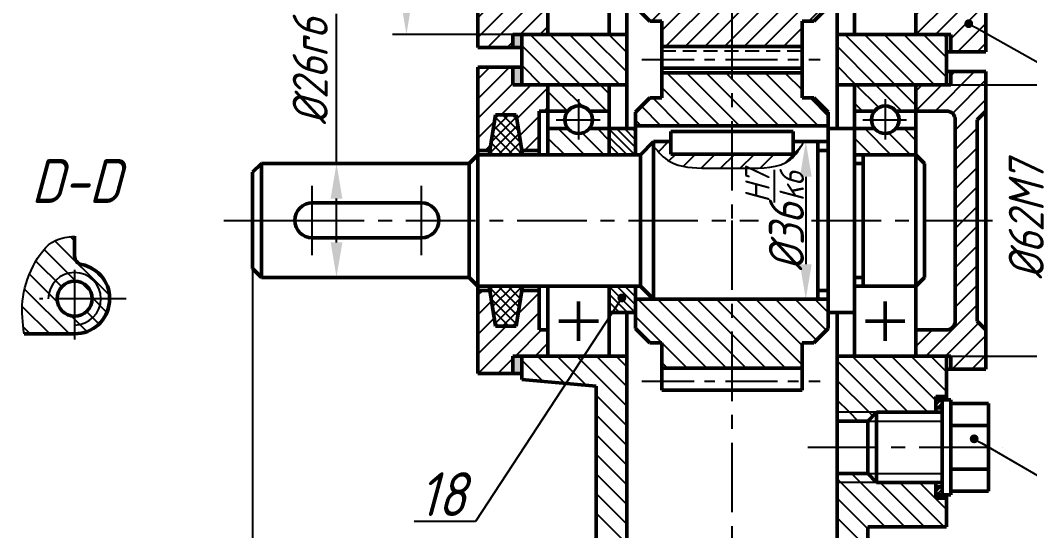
# Model space of a CAD drawing. Header units: millimetres. Extents: x 0 to 322, y 0 to 226.
# Drawn here: x 138.6 to 253.8, y 91.8 to 150.2 of the extents above; entities that cross this region are included whole.
import ezdxf

# ---------------------------------------------------------------- set-up
doc = ezdxf.new("R2010")
doc.units = ezdxf.units.MM
doc.header["$LTSCALE"] = 0.25
doc.linetypes.add('CENTER', pattern=[50.8, 31.75, -6.35, 6.35, -6.35])
doc.linetypes.add('HIDDEN', pattern=[9.525, 6.35, -3.175])
for name, color, linetype in [('点画线层', 7, 'CENTER'), ('细实线层', 7, 'Continuous'), ('虚线层', 7, 'HIDDEN')]:
    doc.layers.add(name, color=color, linetype=linetype)
doc.layers.add('粗实线层', color=7, linetype='Continuous', lineweight=50)
doc.styles.get("Standard").update_dxf_attribs({"font": 'gbeitc.shx', "height": 4, "bigfont": 'gbcbig.shx'})
doc.dimstyles.new('ISO-25', dxfattribs={"dimtxt": 4, "dimasz": 4, "dimexe": 1.6, "dimexo": 0, "dimgap": 1, "dimtad": 1, "dimlfac": 2, "dimdsep": 46, "dimtxsty": 'Standard', "dimcen": 0, "dimclrd": 256, "dimclre": 256, "dimclrt": 256, "dimadec": 0, "dimazin": 2, "dimtfac": 1, "dimtmove": 0, "dimatfit": 3, "dimfxl": 0, "dimlwd": -1, "dimlwe": -1, "dimarcsym": 0})
pattern_1 = [(135, (-123.6937, -15.9117), (-1.122532, -1.122532), [])]
pattern_2 = [(45, (-123.6937, -15.9117), (-1.122532, 1.122532), [])]

# ---------------------------------------------------------------- blocks, each defined once
blk = doc.blocks.new('*D8')
at = {"layer": 'Defpoints', "color": 0, "transparency": 16777216}
for p in [(182.66, 186.42), (190.83, 186.42), (194.83, 148.53)]:
    blk.add_point(p, dxfattribs=at)
at = {"layer": '细实线层', "transparency": 16777216}
for p, q in [((182.66, 152.53), (182.66, 172.95)), ((194.83, 148.53), (181.06, 148.53))]:
    blk.add_line(p, q, dxfattribs=at)
blk.add_solid([(181.99, 152.53), (183.33, 152.53), (182.66, 148.53)], dxfattribs=at)
at = {"layer": '细实线层', "transparency": 16777216, "insert": (179.89, 167.47), "char_height": 4, "attachment_point": 5, "rotation": 90}
blk.add_mtext('%%C62{\\H0.7x;\\SH7/f7;}', dxfattribs=at)
blk = doc.blocks.new('*D9')
at = {"layer": 'Defpoints', "color": 0, "transparency": 16777216}
for p in [(171.19, 133.78), (171.19, 120.78), (174.68, 120.78)]:
    blk.add_point(p, dxfattribs=at)
at = {"layer": '细实线层', "transparency": 16777216}
for p, q in [((174.68, 133.78), (174.68, 150.87)), ((171.19, 133.78), (176.28, 133.78)), ((174.68, 124.78), (174.68, 129.78)), ((171.19, 120.78), (176.28, 120.78))]:
    blk.add_line(p, q, dxfattribs=at)
for points in [[(174.01, 129.78), (175.35, 129.78), (174.68, 133.78)], [(174.01, 124.78), (175.35, 124.78), (174.68, 120.78)]]:
    blk.add_solid(points, dxfattribs=at)
at = {"layer": '细实线层', "transparency": 16777216, "insert": (171.68, 144.32), "char_height": 4, "attachment_point": 5, "rotation": 90}
blk.add_mtext('%%C26r6', dxfattribs=at)
blk = doc.blocks.new('*D10')
at = {"layer": 'Defpoints', "color": 0, "transparency": 16777216}
for p in [(230.2, 136.28), (228.26, 118.28), (230.2, 118.28)]:
    blk.add_point(p, dxfattribs=at)
at = {"layer": '细实线层', "transparency": 16777216}
for p, q in [((228.26, 132.28), (228.26, 122.28)), ((230.2, 118.28), (226.66, 118.28))]:
    blk.add_line(p, q, dxfattribs=at)
for points in [[(227.59, 132.28), (228.93, 132.28), (228.26, 136.28)], [(227.59, 122.28), (228.93, 122.28), (228.26, 118.28)]]:
    blk.add_solid(points, dxfattribs=at)
at = {"layer": '细实线层', "transparency": 16777216, "insert": (224.69, 127.28), "char_height": 4, "attachment_point": 5, "rotation": 90}
blk.add_mtext('%%C36{\\H0.7x;\\SH7/k6;}', dxfattribs=at)
blk = doc.blocks.new('*D11')
at = {"layer": 'Defpoints', "color": 0, "transparency": 16777216}
for p in [(244.33, 142.78), (256.43, 142.78), (244.33, 111.78)]:
    blk.add_point(p, dxfattribs=at)
at = {"layer": '细实线层', "transparency": 16777216}
for p, q in [((244.33, 142.78), (258.03, 142.78)), ((256.43, 115.78), (256.43, 138.78)), ((244.33, 111.78), (258.03, 111.78))]:
    blk.add_line(p, q, dxfattribs=at)
for points in [[(255.76, 138.78), (257.1, 138.78), (256.43, 142.78)], [(255.76, 115.78), (257.1, 115.78), (256.43, 111.78)]]:
    blk.add_solid(points, dxfattribs=at)
at = {"layer": '细实线层', "transparency": 16777216, "insert": (253.43, 127.28), "char_height": 4, "attachment_point": 5, "rotation": 90}
blk.add_mtext('%%C62M7', dxfattribs=at)
blk = doc.blocks.new('*D12')
at = {"layer": 'Defpoints', "color": 0, "transparency": 16777216}
for p in [(275.83, 164.03), (165.1, 127.28), (275.83, 66.37)]:
    blk.add_point(p, dxfattribs=at)
at = {"layer": '细实线层', "transparency": 16777216}
for p, q in [((275.83, 164.03), (275.83, 64.77)), ((165.1, 127.28), (165.1, 64.77)), ((169.1, 66.37), (271.83, 66.37))]:
    blk.add_line(p, q, dxfattribs=at)
for points in [[(169.1, 67.04), (169.1, 65.71), (165.1, 66.37)], [(271.83, 67.04), (271.83, 65.71), (275.83, 66.37)]]:
    blk.add_solid(points, dxfattribs=at)
at = {"layer": '细实线层', "transparency": 16777216, "insert": (219.9, 69.37), "char_height": 4, "attachment_point": 5}
blk.add_mtext('222', dxfattribs=at)
blk = doc.blocks.new('_Dot')
at = {"color": 0, "linetype": 'ByBlock', "lineweight": -2}
blk.add_line((-0.5, 0), (-1, 0), dxfattribs=at)
at = {"color": 0, "linetype": 'ByBlock', "const_width": 0.5}
blk.add_lwpolyline([(-0.25, 0, 1), (0.25, 0, 1)], format="xyb", close=True, dxfattribs=at)

msp = doc.modelspace()

# ---------------------------------------------------------------- hatches: boundary and pattern name
at = {"layer": '细实线层'}
h = msp.add_hatch(dxfattribs=at)
h.set_pattern_fill('ANSI31', color=256, scale=0.5, style=0)
h.set_pattern_definition(pattern_2)
h.paths.add_polyline_path([(248.8259, 144.2819), (244.8259, 144.2819), (244.8259, 142.7819), (240.8259, 142.7819), (240.8259, 139.7819), (244.3259, 139.7819, -0.41421356), (245.3259, 138.7819), (245.3259, 127.2819), (247.8259, 127.2819), (247.8259, 138.7819), (248.8259, 139.7819)])
h.paths.add_polyline_path([(247.8259, 127.2819), (245.3259, 127.2819), (245.3259, 115.7819, -0.41421356), (244.3259, 114.7819), (240.8259, 114.7819), (240.8259, 111.7819), (244.8259, 111.7819), (244.8259, 110.2819), (248.8259, 110.2819), (248.8259, 114.7819), (247.8259, 115.7819)])
h.paths.add_polyline_path([(194.8259, 186.4166), (190.8259, 186.4166), (190.8259, 184.9166), (194.8259, 184.9166)])
h.paths.add_polyline_path([(198.8259, 179.5319), (194.8259, 179.5319), (194.8259, 179.9166), (190.8259, 179.9166), (190.8259, 176.5319), (191.8259, 175.5319), (191.8259, 164.0319), (194.3259, 164.0319), (194.3259, 175.5319, -0.41421356), (195.3259, 176.5319), (198.8259, 176.5319)])
h.paths.add_polyline_path([(194.3259, 164.0319), (191.8259, 164.0319), (191.8259, 152.5319), (190.8259, 151.5319), (190.8259, 147.0319), (194.8259, 147.0319), (194.8259, 148.5319), (195.8259, 148.5319), (198.8259, 148.5319), (198.8259, 151.5319), (195.3259, 151.5319, -0.41421356), (194.3259, 152.5319)])
h = msp.add_hatch(dxfattribs=at)
h.set_pattern_fill('ANSI31', color=256, scale=0.5, style=0)
h.set_pattern_definition([(45, (246.7198, 185.8506), (-1.122532, 1.122532), [])])
h.paths.add_polyline_path([(244.3259, 186.4166), (244.3259, 184.9166), (248.8259, 184.9166), (248.8259, 186.4166)])
h.paths.add_polyline_path([(248.8259, 179.9166), (244.3259, 179.9166), (244.3259, 179.5319), (240.8259, 179.5319), (240.8259, 176.5319), (241.8259, 176.5319), (241.8259, 172.0319), (243.7985, 172.0319), (244.4436, 176.1012), (246.8184, 176.1012), (247.4634, 172.0319), (248.8259, 172.0319)])
h.paths.add_polyline_path([(244.4436, 151.9625), (243.7985, 156.0319), (241.8259, 156.0319), (241.8259, 151.5319), (240.8259, 151.5319), (240.8259, 148.5319), (244.8259, 148.5319), (244.8259, 146.5319), (248.8259, 146.5319), (248.8259, 156.0319), (247.4634, 156.0319), (246.8184, 151.9625)])
h.paths.add_polyline_path([(195.2081, 139.3512), (195.8532, 135.2819), (197.8259, 135.2819), (197.8259, 139.7819), (198.8259, 139.7819), (198.8259, 142.7819), (195.8259, 142.7819), (194.8259, 142.7819), (194.8259, 144.7819), (190.8259, 144.7819), (190.8259, 135.2819), (192.1883, 135.2819), (192.8334, 139.3512)])
h.paths.add_polyline_path([(192.8334, 115.2125), (192.1883, 119.2819), (190.8259, 119.2819), (190.8259, 109.7819), (194.8259, 109.7819), (194.8259, 111.7819), (198.8259, 111.7819), (198.8259, 114.7819), (197.8259, 114.7819), (197.8259, 119.2819), (195.8532, 119.2819), (195.2081, 115.2125)])
h = msp.add_hatch(dxfattribs=at)
h.set_pattern_fill('ANSI31', color=256, scale=0.5, style=0)
h.set_pattern_definition(pattern_2)
h.paths.add_polyline_path([(230.8259, 176.3949), (229.1889, 178.0319), (227.8259, 178.0319), (227.8259, 180.9069), (219.8259, 180.9069), (219.8259, 173.0319), (230.8259, 173.0319)])
h.paths.add_polyline_path([(219.8259, 180.9069), (211.8259, 180.9069), (211.8259, 178.0319), (210.4628, 178.0319), (208.8259, 176.3949), (208.8259, 174.5319), (208.8259, 173.0319), (219.8259, 173.0319)])
h.paths.add_polyline_path([(219.8259, 153.2079), (208.8259, 153.2079), (208.8259, 151.6688), (210.4628, 150.0319), (211.8259, 150.0319), (211.8259, 147.1569), (219.8259, 147.1569)])
h.paths.add_polyline_path([(227.8259, 150.0319), (229.1889, 150.0319), (230.8259, 151.6688), (230.8259, 153.2079), (219.8259, 153.2079), (219.8259, 147.1569), (227.8259, 147.1569)])
h = msp.add_hatch(color=256, dxfattribs=at)
h.paths.add_polyline_path([(194.8259, 147.0319), (195.8259, 147.0319), (195.8259, 148.5319), (194.8259, 148.5319)])
h.paths.add_polyline_path([(194.8259, 142.7819), (195.8259, 142.7819), (195.8259, 144.7819), (194.8259, 144.7819)])
h.paths.add_polyline_path([(194.8259, 109.7819), (195.8259, 109.7819), (195.8259, 111.7819), (194.8259, 111.7819)])
h = msp.add_hatch(dxfattribs=at)
h.set_pattern_fill('ANSI31', color=256, scale=0.5, angle=90, style=0)
h.set_pattern_definition(pattern_1)
h.paths.add_polyline_path([(229.1889, 141.2819), (227.8259, 141.2819), (227.8259, 144.1569), (219.8259, 144.1569), (219.8259, 138.1058), (230.8259, 138.1058), (230.8259, 139.6449)])
h.paths.add_polyline_path([(219.8259, 144.1569), (211.8259, 144.1569), (211.8259, 141.2819), (210.4628, 141.2819), (208.8259, 139.6449), (208.8259, 138.1058), (219.8259, 138.1058)])
h.paths.add_polyline_path([(219.8259, 118.2819), (210.8881, 118.2819), (209.3881, 118.2819), (208.8259, 118.2819), (208.8259, 116.7819), (208.8259, 114.9188), (210.4628, 113.2819), (211.8259, 113.2819), (211.8259, 110.4069), (219.8259, 110.4069)])
h.paths.add_polyline_path([(230.8259, 118.2819), (219.8259, 118.2819), (219.8259, 110.4069), (227.8259, 110.4069), (227.8259, 113.2819), (229.1889, 113.2819), (230.8259, 114.9188)])
h = msp.add_hatch(dxfattribs=at)
h.set_pattern_fill('ANSI31', color=256, scale=0.5, angle=90, style=0)
h.set_pattern_definition(pattern_1)
h.paths.add_polyline_path([(205.8259, 142.7819), (198.8259, 142.7819), (198.8259, 139.7819), (201.1079, 139.7819, -0.47282419), (203.5438, 139.7819), (205.8259, 139.7819)])
h = msp.add_hatch(dxfattribs=at)
h.set_pattern_fill('ANSI31', color=256, scale=0.5, angle=90, style=0)
h.set_pattern_definition(pattern_1)
h.paths.add_polyline_path([(240.8259, 142.7819), (233.8259, 142.7819), (233.8259, 139.7819), (236.1079, 139.7819, -0.47282419), (238.5438, 139.7819), (240.8259, 139.7819)])
h = msp.add_hatch(dxfattribs=at)
h.set_pattern_fill('ANSI31', color=256, scale=0.25, style=0)
h.set_pattern_definition([(45, (-123.6937, -15.91166), (-0.561266, 0.561266), [])])
h.paths.add_polyline_path([(195.2081, 139.3512), (192.8334, 139.3512), (192.109, 134.7819), (195.9324, 134.7819)])
h = msp.add_hatch(dxfattribs=at)
h.set_pattern_fill('ANSI31', color=256, scale=0.25, angle=90, style=0)
h.set_pattern_definition([(135, (-123.6937, -15.91166), (-0.561266, -0.561266), [])])
h.paths.add_polyline_path([(195.2081, 139.3512), (192.8334, 139.3512), (192.109, 134.7819), (195.9324, 134.7819)])
h = msp.add_hatch(dxfattribs=at)
h.set_pattern_fill('ANSI31', color=256, scale=0.5, angle=90, style=0)
h.set_pattern_definition([(135, (-123.6937, -52.6617), (-1.122532, -1.122532), [])])
h.paths.add_polyline_path([(205.8259, 137.7819), (203.5438, 137.7819, -0.47282419), (201.1079, 137.7819), (198.8259, 137.7819), (198.8259, 134.7819), (205.8259, 134.7819)])
h = msp.add_hatch(dxfattribs=at)
h.set_pattern_fill('ANSI31', color=256, scale=0.2, angle=90, style=0)
h.set_pattern_definition([(135, (-123.6937, -15.91166), (-0.4490128, -0.4490128), [])])
h.paths.add_polyline_path([(205.8259, 137.7819), (205.8259, 134.7819), (208.8259, 134.7819), (208.8259, 137.7819)])
h.paths.add_polyline_path([(208.8259, 119.7819), (205.8259, 119.7819), (205.8259, 116.7819), (208.8259, 116.7819)])
h = msp.add_hatch(dxfattribs=at)
h.set_pattern_fill('ANSI31', color=256, scale=0.5, angle=90, style=0)
h.set_pattern_definition([(135, (-88.6937, -52.6617), (-1.122532, -1.122532), [])])
h.paths.add_polyline_path([(240.8259, 137.7819), (238.5438, 137.7819, -0.47282419), (236.1079, 137.7819), (233.8259, 137.7819), (233.8259, 134.7819), (240.8259, 134.7819)])
h = msp.add_hatch(dxfattribs=at)
h.set_pattern_fill('ANSI31', color=256, scale=0.5, style=0)
h.set_pattern_definition(pattern_2)
edge = h.paths.add_edge_path()
edge.add_spline(control_points=[(219.8259, 133.2399), (220.3504, 133.2425), (222.6134, 133.2539), (226.2161, 133.1958), (227.5861, 135.5135), (228.0403, 136.2819)], knot_values=[10.37926915, 10.37926915, 10.37926915, 10.37926915, 11.96526926, 17.12791551, 19.68825297, 19.68825297, 19.68825297, 19.68825297], degree=3, periodic=0)
edge.add_line((228.0403, 136.2819), (226.8201, 136.2819))
edge.add_line((226.8201, 136.2819), (226.8201, 134.8622))
edge.add_line((226.8201, 134.8622), (219.8259, 134.8622))
edge.add_line((219.8259, 134.8622), (219.8259, 133.2399))
edge = h.paths.add_edge_path()
edge.add_line((219.8259, 134.8622), (212.8316, 134.8622))
edge.add_line((212.8316, 134.8622), (212.8316, 136.2819))
edge.add_line((212.8316, 136.2819), (210.8881, 136.2819))
edge.add_line((210.8881, 136.2819), (210.8881, 135.7648))
edge.add_spline(control_points=[(210.8881, 135.7648), (211.4464, 135.0726), (212.9918, 133.364), (216.5464, 133.2236), (218.8559, 133.235), (219.8259, 133.2399)], knot_values=[0.63498549, 0.63498549, 0.63498549, 0.63498549, 3.21299069, 7.4465366, 10.37926915, 10.37926915, 10.37926915, 10.37926915], degree=3, periodic=0)
edge.add_line((219.8259, 133.2399), (219.8259, 134.8622))
h = msp.add_hatch(dxfattribs=at)
h.set_pattern_fill('ANSI31', color=256, scale=0.5, angle=90, style=0)
h.set_pattern_definition([(135, (-117.1155, -10.525), (-1.122532, -1.122532), [])])
edge = h.paths.add_edge_path()
edge.add_line((147.7783, 118.3357), (148.7783, 118.3357))
edge.add_arc((144.7783, 118.3357), 4, 0, 78.463041)
edge.add_arc((145.7783, 123.2347), 1, 180, 258.463041, ccw=False)
edge.add_line((144.7783, 123.2347), (144.7783, 125.4798))
edge.add_spline(control_points=[(144.7783, 125.4798), (144.0158, 125.3895), (141.9285, 125.142), (139.799, 121.9947), (138.566, 118.2442), (138.8717, 115.5855), (139.0154, 114.3357)], knot_values=[0, 0, 0, 0, 2.23118819, 6.10782559, 10.30425111, 14.02696711, 14.02696711, 14.02696711, 14.02696711], degree=3, periodic=0)
edge.add_line((139.0154, 114.3357), (144.7783, 114.3357))
edge.add_line((144.7783, 114.3357), (144.7783, 116.3357))
edge.add_arc((144.7783, 118.3357), 2, 180, 270, ccw=False)
edge.add_line((142.7783, 118.3357), (141.7783, 118.3357))
edge.add_arc((144.7783, 118.3357), 3, 0, 180, ccw=False)
h.paths.add_polyline_path([(141.7783, 118.3357), (142.7783, 118.3357, -0.41421356), (144.7783, 120.3357), (144.7783, 121.3357, 0.41421356)], flags=16)
h.paths.add_polyline_path([(144.7783, 121.3357), (144.7783, 120.3357, -0.41421356), (146.7783, 118.3357), (147.7783, 118.3357, 0.41421356)], flags=17)
h.paths.add_polyline_path([(147.7783, 118.3357), (146.7783, 118.3357, -0.41421356), (144.7783, 116.3357), (144.7783, 115.3357, 0.41421356)], flags=17)
h.paths.add_polyline_path([(148.7783, 118.3357), (147.7783, 118.3357, -0.41421356), (144.7783, 115.3357), (144.7783, 114.3357, 0.41421356)])
h = msp.add_hatch(dxfattribs=at)
h.set_pattern_fill('ANSI31', color=256, scale=0.25, style=0)
h.set_pattern_definition([(315, (-123.6937, 270.4754), (-0.561266, -0.561266), [])])
h.paths.add_polyline_path([(195.2081, 115.2125), (192.8334, 115.2125), (192.109, 119.7819), (195.9324, 119.7819)])
h = msp.add_hatch(dxfattribs=at)
h.set_pattern_fill('ANSI31', color=256, scale=0.25, angle=90, style=0)
h.set_pattern_definition([(225, (-123.6937, 270.4754), (-0.561266, 0.561266), [])])
h.paths.add_polyline_path([(195.2081, 115.2125), (192.8334, 115.2125), (192.109, 119.7819), (195.9324, 119.7819)])
h = msp.add_hatch(dxfattribs=at)
h.set_pattern_fill('ANSI31', color=256, scale=0.1, style=0)
h.set_pattern_definition([(45, (-123.6937, -15.91166), (-0.2245064, 0.2245064), [])])
h.paths.add_polyline_path([(243.8259, 105.8632), (243.8259, 106.7981), (243.1, 106.7981), (243.1, 105.8632)])
h.paths.add_polyline_path([(243.1, 95.9283), (243.8259, 95.9283), (243.8259, 96.8632), (243.1, 96.8632)])

# ---------------------------------------------------------------- linework, layer by layer
at = {"layer": '点画线层'}
for p, q in [((219.8259, 164.0319), (219.8259, 127.2819)), ((202.3259, 141.139), (202.3259, 136.5155)), ((237.3259, 141.139), (237.3259, 136.5155)), ((199.7762, 138.7819), (204.7678, 138.7819)), ((234.7762, 138.7819), (239.7678, 138.7819)), ((171.9124, 123.2992), (171.9124, 131.3753)), ((184.3806, 123.2992), (184.3806, 131.3753)), ((161.8308, 127.2819), (169.9124, 127.2819)), ((169.9124, 127.2819), (222.8461, 127.2819)), ((219.8259, 127.2819), (219.8259, 72.0019)), ((228.9222, 127.2819), (251.0289, 127.2819)), ((144.7783, 121.6249), (144.7783, 112.1907)), ((150.6638, 118.3357), (140.757, 118.3357)), ((228.4913, 101.3632), (250.7232, 101.3632))]:
    msp.add_line(p, q, dxfattribs=at)
at = {"layer": '点画线层', "ltscale": 0.75}
for p, q in [((209.5508, 145.6569), (229.8845, 145.6569)), ((209.5508, 108.9069), (229.8845, 108.9069))]:
    msp.add_line(p, q, dxfattribs=at)
at = {"layer": '粗实线层'}
for p, q in [((190.8259, 147.0319), (190.8259, 164.0319)), ((198.8259, 148.5319), (198.8259, 164.0319)), ((205.8259, 148.5319), (205.8259, 164.0319)), ((248.8259, 146.5319), (248.8259, 164.0319)), ((233.8259, 156.5319), (233.8259, 148.5319)), ((240.8259, 148.5319), (240.8259, 156.5319)), ((207.8259, 148.5319), (207.8259, 153.5319)), ((231.8259, 137.7819), (231.8259, 153.5319)), ((210.4628, 150.0319), (208.8259, 151.6688)), ((229.1889, 150.0319), (230.8259, 151.6688)), ((210.4628, 150.0319), (211.8259, 150.0319)), ((211.8259, 150.0319), (211.8259, 145.8739)), ((211.8259, 150.0319), (211.8259, 145.4398)), ((229.1889, 150.0319), (227.8259, 150.0319)), ((227.8259, 150.0319), (227.8259, 145.8739)), ((227.8259, 150.0319), (227.8259, 145.4398)), ((194.8259, 147.0319), (194.8259, 148.5319)), ((194.8259, 148.5319), (195.8259, 148.5319)), ((195.8259, 144.7819), (195.8259, 148.5319)), ((207.8259, 148.5319), (195.8259, 148.5319)), ((207.8259, 137.7819), (207.8259, 148.5319)), ((231.8259, 148.5319), (240.8259, 148.5319)), ((244.8259, 148.5319), (240.8259, 148.5319)), ((244.3259, 142.7819), (244.3259, 148.5319)), ((244.8259, 146.5319), (244.8259, 148.5319)), ((195.8259, 147.0319), (190.8259, 147.0319)), ((211.8259, 147.1569), (227.8259, 147.1569)), ((248.8259, 146.5319), (244.3259, 146.5319)), ((211.8259, 145.8739), (211.8259, 146.2262)), ((211.8259, 145.4398), (211.8259, 145.0875)), ((211.8259, 141.2819), (211.8259, 145.4398)), ((227.8259, 145.8739), (227.8259, 146.2262)), ((227.8259, 145.4398), (227.8259, 145.0875)), ((227.8259, 141.2819), (227.8259, 145.4398)), ((190.8259, 144.7819), (190.8259, 127.2819)), ((190.8259, 144.7819), (195.8259, 144.7819)), ((194.8259, 144.7819), (194.8259, 142.7819)), ((195.8259, 144.7819), (195.8259, 142.7819)), ((211.8259, 144.6569), (227.8259, 144.6569)), ((211.8259, 144.1569), (227.8259, 144.1569)), ((244.3259, 144.2819), (248.8259, 144.2819)), ((244.8259, 144.2819), (244.8259, 142.7819)), ((248.8259, 144.2819), (248.8259, 127.2819)), ((194.8259, 142.7819), (195.8259, 142.7819)), ((195.8259, 142.7819), (198.8259, 142.7819)), ((207.8259, 142.7819), (198.8259, 142.7819)), ((198.8259, 142.7819), (198.8259, 134.7819)), ((205.8259, 134.7819), (205.8259, 142.7819)), ((231.8259, 142.7819), (244.8259, 142.7819)), ((233.8259, 142.7819), (233.8259, 127.2819)), ((240.8259, 142.7819), (240.8259, 127.2819)), ((210.4628, 141.2819), (208.8259, 139.6449)), ((210.4628, 141.2819), (211.8259, 141.2819)), ((229.1889, 141.2819), (227.8259, 141.2819)), ((229.1889, 141.2819), (230.8259, 139.6449)), ((197.8259, 139.7819), (197.8259, 134.7819)), ((198.8259, 139.7819), (197.8259, 139.7819)), ((198.8259, 139.7819), (201.1079, 139.7819)), ((203.5438, 139.7819), (205.8259, 139.7819)), ((208.8259, 139.6449), (208.8259, 137.7819)), ((230.8259, 139.6449), (230.8259, 134.7819)), ((236.1079, 139.7819), (233.8259, 139.7819)), ((240.8259, 139.7819), (238.5438, 139.7819)), ((240.8259, 139.7819), (244.3259, 139.7819)), ((248.8259, 139.7819), (247.8259, 138.7819)), ((192.109, 134.7819), (192.8334, 139.3512)), ((192.8334, 139.3512), (195.2081, 139.3512)), ((195.2081, 139.3512), (195.9324, 134.7819)), ((245.3259, 138.7819), (245.3259, 127.2819)), ((247.8259, 138.7819), (247.8259, 127.2819)), ((201.1079, 137.7819), (198.8259, 137.7819)), ((205.8259, 137.7819), (203.5438, 137.7819)), ((208.8259, 137.7819), (205.8259, 137.7819)), ((208.8259, 138.1058), (230.8259, 138.1058)), ((208.8259, 137.7819), (208.8259, 134.7819)), ((212.8316, 134.8622), (212.8316, 137.441)), ((212.8316, 137.441), (219.8259, 137.441)), ((226.8201, 137.441), (219.8259, 137.441)), ((226.8201, 134.8622), (226.8201, 137.441)), ((230.8259, 137.7819), (233.8259, 137.7819)), ((230.8259, 137.7819), (230.8259, 127.2819)), ((233.8259, 137.7819), (236.1079, 137.7819)), ((238.5438, 137.7819), (240.8259, 137.7819)), ((210.8881, 136.2819), (209.3881, 134.7819)), ((210.8881, 136.2819), (212.8316, 136.2819)), ((210.8881, 136.2819), (210.8881, 118.2819)), ((226.8201, 136.2819), (230.8259, 136.2819)), ((229.6259, 136.2819), (229.6259, 118.2819)), ((192.243, 135.2819), (190.8259, 135.2819)), ((197.8259, 135.2819), (195.7985, 135.2819)), ((229.6259, 135.2819), (230.8259, 135.2819)), ((166.0994, 133.7819), (165.0994, 132.7819)), ((189.8259, 133.7819), (166.0994, 133.7819)), ((166.0994, 133.7819), (166.0994, 120.7819)), ((190.8259, 134.7819), (189.8259, 133.7819)), ((189.8259, 133.7819), (189.8259, 120.7819)), ((209.3881, 134.7819), (190.8259, 134.7819)), ((205.8259, 134.7819), (198.8259, 134.7819)), ((209.3881, 134.7819), (209.3881, 119.7819)), ((212.8316, 134.8622), (219.8259, 134.8622)), ((226.8201, 134.8622), (219.8259, 134.8622)), ((233.8259, 134.7819), (240.8259, 134.7819)), ((233.8259, 133.7819), (234.8259, 133.7819)), ((234.8259, 134.7819), (234.8259, 127.2819)), ((240.8259, 134.7819), (241.8259, 133.7819)), ((241.8259, 133.7819), (241.8259, 127.2819)), ((165.0994, 132.7819), (165.0994, 121.7819)), ((165.0994, 121.7819), (165.0994, 132.7819)), ((184.3806, 129.2819), (171.9124, 129.2819)), ((190.8259, 109.7819), (190.8259, 127.2819)), ((230.8259, 116.7819), (230.8259, 127.2819)), ((233.8259, 111.7819), (233.8259, 127.2819)), ((234.8259, 119.7819), (234.8259, 127.2819)), ((240.8259, 111.7819), (240.8259, 127.2819)), ((241.8259, 120.7819), (241.8259, 127.2819)), ((245.3259, 115.7819), (245.3259, 127.2819)), ((247.8259, 115.7819), (247.8259, 127.2819)), ((248.8259, 110.2819), (248.8259, 127.2819)), ((144.7783, 123.2347), (144.7783, 125.4798)), ((184.3806, 125.2819), (171.9124, 125.2819)), ((166.0994, 120.7819), (165.0994, 121.7819)), ((166.0994, 120.7819), (189.8259, 120.7819)), ((189.8259, 120.7819), (190.8259, 119.7819)), ((233.8259, 120.7819), (234.8259, 120.7819)), ((240.8259, 119.7819), (241.8259, 120.7819)), ((209.3881, 119.7819), (190.8259, 119.7819)), ((192.243, 119.2819), (190.8259, 119.2819)), ((192.1883, 119.2819), (190.8259, 119.2819)), ((192.109, 119.7819), (192.8334, 115.2125)), ((195.2081, 115.2125), (195.9324, 119.7819)), ((197.8259, 119.2819), (195.7985, 119.2819)), ((197.8259, 119.2819), (195.8532, 119.2819)), ((197.8259, 114.7819), (197.8259, 119.7819)), ((209.3881, 119.7819), (198.8259, 119.7819)), ((198.8259, 111.7819), (198.8259, 119.7819)), ((205.8259, 111.7819), (205.8259, 119.7819)), ((208.8259, 116.7819), (208.8259, 119.7819)), ((209.3881, 119.7819), (210.8881, 118.2819)), ((229.6259, 119.2819), (230.8259, 119.2819)), ((230.8259, 114.9188), (230.8259, 119.7819)), ((233.8259, 119.7819), (240.8259, 119.7819)), ((202.3259, 118.0319), (202.3259, 113.5319)), ((208.8259, 118.2819), (230.8259, 118.2819)), ((237.3259, 118.0319), (237.3259, 113.5319)), ((208.8259, 116.7819), (205.8259, 116.7819)), ((207.8259, 87.8357), (207.8259, 116.7819)), ((208.8259, 114.9188), (208.8259, 116.7819)), ((230.8259, 116.7819), (233.8259, 116.7819)), ((231.8259, 87.8357), (231.8259, 116.7819)), ((200.0759, 115.7819), (204.5759, 115.7819)), ((235.0759, 115.7819), (239.5759, 115.7819)), ((248.8259, 114.7819), (247.8259, 115.7819)), ((139.0154, 114.3357), (144.7783, 114.3357)), ((192.8334, 115.2125), (195.2081, 115.2125)), ((198.8259, 114.7819), (197.8259, 114.7819)), ((210.4628, 113.2819), (208.8259, 114.9188)), ((229.1889, 113.2819), (230.8259, 114.9188)), ((240.8259, 114.7819), (244.3259, 114.7819)), ((210.4628, 113.2819), (211.8259, 113.2819)), ((211.8259, 113.2819), (211.8259, 109.1239)), ((211.8259, 113.2819), (211.8259, 107.9069)), ((229.1889, 113.2819), (227.8259, 113.2819)), ((227.8259, 113.2819), (227.8259, 109.1239)), ((227.8259, 113.2819), (227.8259, 107.9069)), ((194.8259, 111.7819), (198.8259, 111.7819)), ((194.8259, 111.7819), (194.8259, 109.7819)), ((195.8259, 109.7819), (195.8259, 111.7819)), ((207.8259, 111.7819), (198.8259, 111.7819)), ((231.8259, 111.7819), (244.8259, 111.7819)), ((244.3259, 106.7981), (244.3259, 111.7819)), ((244.8259, 110.2819), (244.8259, 111.7819)), ((190.8259, 109.7819), (195.8259, 109.7819)), ((195.8259, 109.7819), (195.8259, 109.0971)), ((211.8259, 110.4069), (227.8259, 110.4069)), ((244.3259, 110.2819), (248.8259, 110.2819)), ((195.8259, 109.0971), (204.3259, 108.3454)), ((211.8259, 109.1239), (211.8259, 109.4762)), ((227.8259, 109.1239), (227.8259, 109.4762)), ((204.3259, 80.8357), (204.3259, 108.3454)), ((211.8259, 107.9069), (227.8259, 107.9069)), ((243.1, 107.1883), (243.1, 105.3632)), ((244.3259, 107.1883), (243.1, 107.1883)), ((243.8259, 106.7981), (243.1, 106.7981)), ((243.8259, 95.9283), (243.8259, 106.7981)), ((244.8259, 106.7981), (243.8259, 106.7981)), ((244.8259, 95.9283), (244.8259, 106.7981)), ((244.8259, 106.3632), (249.1348, 106.3632)), ((249.1348, 106.3632), (249.1348, 96.3632)), ((235.3259, 104.3632), (236.3259, 105.3632)), ((236.3259, 97.3632), (236.3259, 105.3632)), ((236.3259, 105.3632), (243.8259, 105.3632)), ((243.1, 105.8632), (243.8259, 105.8632)), ((235.3259, 104.3632), (231.8259, 104.3632)), ((235.3259, 104.3632), (235.3259, 98.3632)), ((249.1348, 103.8632), (244.8259, 103.8632)), ((235.3259, 98.3632), (231.8259, 98.3632)), ((235.3259, 98.3632), (236.3259, 97.3632)), ((249.1348, 98.8632), (244.8259, 98.8632)), ((236.3259, 97.3632), (243.1, 97.3632)), ((243.1, 97.3632), (243.8259, 97.3632)), ((243.1, 97.3632), (243.1, 95.5381)), ((243.1, 96.8632), (243.8259, 96.8632)), ((243.8259, 95.9283), (243.1, 95.9283)), ((244.8259, 95.9283), (243.8259, 95.9283)), ((244.3259, 92.2819), (244.3259, 95.9283)), ((249.1348, 96.3632), (244.8259, 96.3632)), ((244.3259, 95.5381), (243.1, 95.5381)), ((235.3259, 80.8357), (235.3259, 92.2819)), ((235.3259, 92.2819), (244.3259, 92.2819))]:
    msp.add_line(p, q, dxfattribs=at)
for centre, radius in [((202.3259, 138.7819), 1.5759), ((237.3259, 138.7819), 1.5759), ((144.7783, 118.3357), 2)]:
    msp.add_circle(centre, radius, dxfattribs=at)
for centre, radius, start, end in [((244.3259, 138.7819), 1, 0, 90), ((171.9124, 127.2819), 2, 90, 270), ((184.3806, 127.2819), 2, 270, 90), ((145.7783, 123.2347), 1, 180, 258.463041), ((144.7783, 118.3357), 4, 270, 78.463041), ((244.3259, 115.7819), 1, 270, 360)]:
    msp.add_arc(centre, radius, start, end, dxfattribs=at)
at = {"layer": '细实线层'}
for p, q in [((247.738, 149.2703), (263.6988, 140.314)), ((202.5466, 142.7819), (196.7966, 148.5319)), ((204.7917, 142.7819), (199.0417, 148.5319)), ((207.0367, 142.7819), (201.2867, 148.5319)), ((207.8259, 144.2378), (203.5318, 148.5319)), ((207.8259, 146.4829), (205.7769, 148.5319)), ((238.4676, 142.7819), (232.7176, 148.5319)), ((240.7127, 142.7819), (234.9627, 148.5319)), ((242.9578, 142.7819), (237.2078, 148.5319)), ((244.3259, 143.6588), (239.4528, 148.5319)), ((244.3259, 145.9039), (241.6979, 148.5319)), ((244.3259, 148.149), (243.943, 148.5319)), ((200.3015, 142.7819), (195.8259, 147.2576)), ((236.2226, 142.7819), (231.8259, 147.1786)), ((198.0565, 142.7819), (195.8259, 145.0125)), ((233.9775, 142.7819), (231.8259, 144.9335)), ((206.7091, 117.5955), (190.5362, 92.9048)), ((198.2825, 108.8799), (195.8259, 111.3365)), ((200.7454, 108.6621), (197.6256, 111.7819)), ((203.2083, 108.4443), (199.8707, 111.7819)), ((207.8259, 106.0717), (202.1157, 111.7819)), ((207.8259, 108.3168), (204.3608, 111.7819)), ((207.8259, 110.5619), (206.6058, 111.7819)), ((237.7202, 105.3632), (231.8259, 111.2576)), ((239.9653, 105.3632), (233.5466, 111.7819)), ((242.2103, 105.3632), (235.7917, 111.7819)), ((243.1, 106.7186), (238.0367, 111.7819)), ((244.3259, 107.7378), (240.2818, 111.7819)), ((244.3259, 109.9829), (242.5269, 111.7819)), ((235.4751, 105.3632), (231.8259, 109.0125)), ((207.8259, 103.8267), (204.3259, 107.3267)), ((233.2301, 105.3632), (231.8259, 106.7674)), ((207.8259, 101.5816), (204.3259, 105.0816)), ((243.1, 105.3632), (231.8259, 105.3632)), ((234.2301, 104.3632), (233.2301, 105.3632)), ((235.9005, 104.9378), (235.4751, 105.3632)), ((231.985, 104.3632), (231.8259, 104.5224)), ((235.3259, 104.3632), (243.8259, 104.3632)), ((207.8259, 99.3365), (204.3259, 102.8365)), ((248.3458, 101.8312), (263.6988, 92.9048)), ((207.8259, 97.0915), (204.3259, 100.5915)), ((207.8259, 94.8464), (204.3259, 98.3464)), ((234.4949, 97.3632), (233.4949, 98.3632)), ((235.3259, 98.3632), (243.8259, 98.3632)), ((232.2498, 97.3632), (231.8259, 97.7872)), ((243.1, 97.3632), (231.8259, 97.3632)), ((237.3312, 92.2819), (232.2498, 97.3632)), ((239.5762, 92.2819), (234.4949, 97.3632)), ((241.8213, 92.2819), (236.74, 97.3632)), ((244.0664, 92.2819), (238.985, 97.3632)), ((244.3259, 94.2674), (241.2301, 97.3632)), ((207.8259, 92.6013), (204.3259, 96.1013)), ((235.3259, 92.0421), (231.8259, 95.5421)), ((207.8259, 90.3563), (204.3259, 93.8563)), ((190.5362, 92.9048), (183.5362, 92.9048)), ((235.3259, 89.797), (231.8259, 93.297))]:
    msp.add_line(p, q, dxfattribs=at)
msp.add_arc((144.7783, 118.3357), 3, 270, 180, dxfattribs=at)
msp.add_open_spline([(210.8881, 135.7648), (211.4464, 135.0726), (212.9918, 133.364), (217.125, 133.2008), (221.4784, 133.2721), (226.2161, 133.1958), (227.5861, 135.5135), (228.0403, 136.2819)], degree=3, knots=[0.63498549, 0.63498549, 0.63498549, 0.63498549, 3.21299069, 7.4465366, 11.96526926, 17.12791551, 19.68825297, 19.68825297, 19.68825297, 19.68825297], dxfattribs=at)
msp.add_spline([(139.0154, 114.3357), (138.8348, 118.054), (140.0552, 122.0691), (142.6009, 124.9927), (144.7783, 125.4798)], degree=3, dxfattribs=at)
at = {"layer": '虚线层'}
msp.add_line((211.8259, 146.6569), (227.8259, 146.6569), dxfattribs=at)

# ---------------------------------------------------------------- block references
at = {"layer": '细实线层'}
for p, rotation in [((246.8659, 149.7596), 150.7014224077552), ((207.2571, 118.4321), 56.77431725393319), ((247.4813, 102.3338), 149.8261013323225)]:
    msp.add_blockref('_Dot', p, dxfattribs=dict(at, rotation=rotation))

# ---------------------------------------------------------------- texts
for s, p in [('D-D', (139.8178, 129.2897)), ('18', (184.0906, 93.5109))]:
    msp.add_text(s, height=5, dxfattribs=at).set_placement(p)

# ---------------------------------------------------------------- dimensions: what is measured, and where the dimension line sits
dim = msp.add_linear_dim(base=(182.661, 186.4166), p1=(194.8259, 148.5319), p2=(190.8259, 186.4166), angle=90, text='%%C62{\\H0.7x;\\SH7/f7;}', dimstyle='ISO-25', override={"dimgap": 0.2, "dimse2": 1, "dimsd1": 0, "dimsd2": 1}, dxfattribs=at)
dim.commit()
dim.dimension.update_dxf_attribs({"geometry": '*D8', "text_midpoint": (179.8943, 167.4743)})
dim = msp.add_linear_dim(base=(275.8259, 66.3748), p1=(165.0994, 127.2819), p2=(275.8259, 164.0319), text='222', dimstyle='ISO-25', dxfattribs=at)
dim.commit()
dim.dimension.update_dxf_attribs({"geometry": '*D12', "text_midpoint": (219.8997, 66.3748), "dimtype": 160})
dim = msp.add_linear_dim(base=(174.6804, 120.7819), p1=(171.186, 133.7819), p2=(171.186, 120.7819), angle=90, text='%%C<>r6', dimstyle='ISO-25', dxfattribs=at)
dim.commit()
dim.dimension.update_dxf_attribs({"geometry": '*D9', "text_midpoint": (174.6804, 144.3235), "dimtype": 160})
dim = msp.add_linear_dim(base=(256.4312, 142.7819), p1=(244.3259, 111.7819), p2=(244.3259, 142.7819), angle=90, text='%%C<>M7', dimstyle='ISO-25', dxfattribs=at)
dim.commit()
dim.dimension.update_dxf_attribs({"geometry": '*D11', "text_midpoint": (253.4312, 127.2819)})
dim = msp.add_linear_dim(base=(228.2584, 118.2819), p1=(230.2009, 136.2819), p2=(230.2009, 118.2819), angle=90, text='%%C<>{\\H0.7x;\\SH7/k6;}', dimstyle='ISO-25', override={"dimse1": 1}, dxfattribs=at)
dim.commit()
dim.dimension.update_dxf_attribs({"geometry": '*D10', "text_midpoint": (228.2584, 127.2819), "dimtype": 160})

doc.saveas('drawing.dxf')
